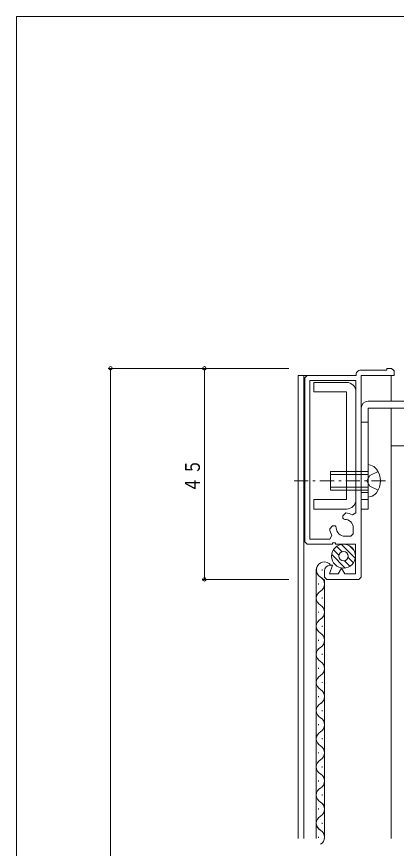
# Model space of a CAD drawing. Units: millimetres on the paper. Extents: x -397 to 397, y -282 to 282.
# Drawn here: x -393.9 to -313, y 101.9 to 279.3 of the extents above; entities that cross this region are included whole.
import ezdxf

# ---------------------------------------------------------------- set-up
doc = ezdxf.new("R2010")
doc.units = ezdxf.units.MM
doc.linetypes.add('USER2', pattern=[3.5, 2.5, -1])
doc.linetypes.add('USER3', pattern=[5.5, 3, -1, 0.5, -1])
for name, color, linetype, lineweight in [('0-1_YKK_ZWAK', 7, 'Continuous', 18), ('0-3_YKK_11', 7, 'Continuous', 18), ('0-4_YKK_12', 2, 'Continuous', 18), ('0-6_YKK_13', 4, 'Continuous', 18), ('0-7_YKK_D', 6, 'Continuous', 18)]:
    doc.layers.add(name, color=color, linetype=linetype, lineweight=lineweight)
doc.styles.add('ＭＳ ゴシック', font='')
doc.styles.get('ＭＳ ゴシック').set_extended_font_data('MS Gothic')

msp = doc.modelspace()

# ---------------------------------------------------------------- linework, layer by layer
at = {"layer": '0-1_YKK_ZWAK'}
for p in [(-393.908, -245.7), (376.092, 279.3)]:
    msp.add_line(p, (-393.908, 279.3), dxfattribs=at)
at = {"layer": '0-3_YKK_11'}
for p, q in [((-315.008, 204.3), (-315.008, 203.9)), ((-314.008, 204.3), (-315.008, 204.3)), ((-313.508, 203.8), (-314.008, 204.3)), ((-332.008, 202.8), (-332.508, 202.3)), ((-332.508, 202.3), (-332.508, 167.3)), ((-321.603, 202.8), (-332.008, 202.8)), ((-315.008, 203.9), (-320.608, 203.9)), ((-320.508, 202.8), (-313.508, 202.8)), ((-320.508, 159.8), (-320.508, 202.8)), ((-313.508, 202.8), (-313.508, 203.8)), ((-331.408, 201.7), (-321.608, 201.7)), ((-331.408, 167.9), (-331.408, 201.7)), ((-321.608, 201.7), (-321.608, 173.475)), ((-323.786, 173.492), (-324.397, 172.881)), ((-324.397, 172.881), (-324.397, 172.316)), ((-324.397, 172.316), (-324.299, 172.217)), ((-324.299, 172.217), (-324.014, 172.1)), ((-321.608, 173.475), (-322.365, 173.046)), ((-326.589, 170.689), (-327.201, 170.077)), ((-326.023, 170.689), (-326.589, 170.689)), ((-325.925, 170.592), (-326.023, 170.689)), ((-325.808, 170.307), (-325.925, 170.592)), ((-322.208, 170.3), (-322.208, 169)), ((-326.754, 168.657), (-327.183, 167.9)), ((-322.708, 168.5), (-324.008, 168.5)), ((-322.208, 169), (-322.708, 168.5)), ((-332.508, 167.3), (-332.008, 166.8)), ((-332.008, 166.8), (-326.608, 166.8)), ((-327.183, 167.9), (-331.408, 167.9)), ((-326.608, 167.1), (-326.008, 167.1)), ((-326.608, 166.8), (-326.608, 167.1)), ((-326.008, 167.1), (-326.008, 166.8)), ((-326.008, 166.8), (-321.708, 166.8)), ((-321.708, 166.8), (-321.708, 160.5)), ((-327.278, 160.5), (-326.623, 162.3)), ((-326.623, 162.3), (-327.108, 162.3)), ((-324.708, 161.7), (-325.401, 160.5)), ((-324.015, 160.5), (-324.708, 161.7)), ((-328.308, 161.1), (-328.308, 159.8)), ((-328.308, 159.8), (-327.808, 159.3)), ((-325.401, 160.5), (-327.278, 160.5)), ((-321.708, 160.5), (-324.015, 160.5)), ((-321.008, 159.3), (-320.508, 159.8)), ((-327.808, 159.3), (-321.008, 159.3))]:
    msp.add_line(p, q, dxfattribs=at)
for centre, radius, start, end in [((-320.608, 202.9), 1, 90, 185.73952), ((-324.008, 170.3), 1.8, 359.99951, 90.19523), ((-324.008, 170.3), 3.2, 59.1069, 86.01735), ((-324.008, 170.3), 1.8, 179.77561, 270), ((-324.008, 170.3), 3.2, 183.99019, 210.89333), ((-327.108, 161.1), 1.2, 90, 180)]:
    msp.add_arc(centre, radius, start, end, dxfattribs=at)
at = {"layer": '0-4_YKK_12'}
for p, q in [((-333.908, 202.8), (-332.008, 202.8)), ((-333.908, 202.8), (-333.908, 148.844)), ((-332.708, 202.8), (-332.708, 148.844)), ((-314.108, 197.3), (-314.108, 202.8)), ((-314.108, 104.038), (-314.108, 195.8)), ((-314.108, 187.8), (-310.906, 187.8)), ((-328.808, 161.204), (-328.808, 161.404)), ((-328.808, 161.204), (-328.808, 161.404)), ((-330.068, 161.286), (-330.068, 148.844)), ((-329.568, 158.204), (-329.568, 158.404)), ((-329.568, 158.204), (-329.568, 158.404)), ((-328.308, 159.3), (-328.308, 148.844)), ((-328.808, 155.204), (-328.808, 155.404)), ((-333.908, 151.094), (-333.908, 104.049)), ((-332.708, 151.129), (-332.708, 104.049)), ((-330.068, 151.094), (-330.068, 104.049)), ((-329.568, 152.204), (-329.568, 152.404)), ((-328.308, 151.094), (-328.308, 104.049)), ((-328.808, 149.204), (-328.808, 149.404)), ((-328.808, 149.204), (-328.808, 149.404)), ((-329.568, 146.204), (-329.568, 146.404)), ((-328.808, 143.204), (-328.808, 143.404)), ((-329.568, 140.204), (-329.568, 140.404)), ((-328.808, 137.204), (-328.808, 137.404)), ((-328.808, 137.204), (-328.808, 137.404)), ((-329.568, 134.204), (-329.568, 134.404)), ((-329.568, 134.204), (-329.568, 134.404)), ((-328.808, 131.204), (-328.808, 131.404)), ((-328.808, 131.204), (-328.808, 131.404)), ((-329.568, 128.204), (-329.568, 128.404)), ((-328.808, 125.204), (-328.808, 125.404)), ((-329.568, 122.204), (-329.568, 122.404)), ((-328.808, 119.204), (-328.808, 119.404)), ((-328.808, 119.204), (-328.808, 119.404)), ((-329.568, 116.204), (-329.568, 116.404)), ((-329.568, 116.204), (-329.568, 116.404)), ((-328.808, 113.204), (-328.808, 113.404)), ((-329.568, 110.204), (-329.568, 110.404)), ((-328.808, 107.204), (-328.808, 107.404)), ((-328.808, 107.204), (-328.808, 107.404)), ((-329.568, 104.204), (-329.568, 104.404)), ((-329.568, 104.204), (-329.568, 104.404)), ((-329.568, 104.204), (-329.568, 104.404))]:
    msp.add_line(p, q, dxfattribs=at)
for centre, radius, start, end in [((-320.608, 180.3), 4.2, 323.11591, 36.88409), ((-328.35, 161.304), 1.718, 34.94375, 240.80063), ((-328.35, 161.304), 1.718, 119.19937, 240.80063), ((-330.026, 158.304), 1.718, 342.4271, 60.80936), ((-330.026, 158.304), 1.718, 299.19064, 60.80936), ((-328.35, 155.304), 1.718, 119.19937, 240.80063), ((-330.026, 152.304), 1.718, 299.19064, 60.80936), ((-328.35, 149.304), 1.718, 119.19937, 240.80063), ((-328.35, 149.304), 1.718, 119.19937, 240.80063), ((-330.026, 152.304), 1.718, 299.19064, 315.21303), ((-330.026, 146.304), 1.718, 299.19064, 60.80936), ((-328.35, 143.304), 1.718, 119.19937, 240.80063), ((-330.026, 140.304), 1.718, 299.19064, 60.80936), ((-330.026, 140.304), 1.718, 299.19064, 60.80936), ((-330.026, 140.304), 1.718, 358.76381, 1.23619), ((-328.35, 137.304), 1.718, 119.19937, 240.80063), ((-328.35, 137.304), 1.718, 119.19937, 240.80063), ((-330.026, 134.304), 1.718, 299.19064, 60.80936), ((-330.026, 134.304), 1.718, 351.07507, 60.80936), ((-330.026, 134.304), 1.718, 299.19064, 315.21303), ((-328.35, 131.304), 1.718, 119.19937, 240.80063), ((-328.35, 131.304), 1.718, 119.19937, 240.80063), ((-330.026, 128.304), 1.718, 299.19064, 60.80936), ((-328.35, 125.304), 1.718, 119.19937, 240.80063), ((-330.026, 122.304), 1.718, 299.19064, 60.80936), ((-328.35, 119.304), 1.718, 119.19937, 240.80063), ((-328.35, 119.304), 1.718, 119.19937, 240.80063), ((-330.026, 116.304), 1.718, 299.19064, 60.80936), ((-330.026, 116.304), 1.718, 351.07507, 60.80936), ((-328.35, 113.304), 1.718, 119.19937, 240.80063), ((-330.026, 110.304), 1.718, 299.19064, 60.80936), ((-330.026, 110.304), 1.718, 351.07507, 60.80936), ((-328.35, 107.304), 1.718, 119.19937, 240.80063), ((-328.35, 107.304), 1.718, 119.19937, 240.80063), ((-328.35, 107.304), 1.718, 188.92493, 240.80063), ((-330.026, 104.304), 1.718, 299.19064, 60.80936), ((-330.026, 104.304), 1.718, 351.07507, 60.80936)]:
    msp.add_arc(centre, radius, start, end, dxfattribs=at)
at = {"layer": '0-6_YKK_13'}
for p, q in [((-330.608, 199.3), (-330.608, 201.3)), ((-330.608, 201.3), (-323.608, 201.3)), ((-330.608, 199.3), (-323.608, 199.3)), ((-323.608, 176.3), (-323.608, 199.3)), ((-321.608, 199.3), (-321.608, 176.3)), ((-310.507, 197.3), (-319.008, 197.3)), ((-320.508, 195.8), (-320.508, 174.3)), ((-310.507, 195.8), (-319.008, 195.8)), ((-319.008, 195.8), (-319.008, 174.3)), ((-319.008, 183.8), (-318.493, 183.662)), ((-319.008, 182.3), (-319.008, 183.8)), ((-327.008, 178.3), (-327.008, 182.3)), ((-327.008, 182.3), (-319.008, 182.3)), ((-327.008, 181.643), (-319.008, 181.643)), ((-319.008, 182.3), (-319.008, 178.3)), ((-327.008, 178.957), (-319.008, 178.957)), ((-319.008, 178.3), (-327.008, 178.3)), ((-319.008, 178.3), (-319.008, 176.8)), ((-330.608, 174.3), (-330.608, 176.3)), ((-330.608, 176.3), (-323.608, 176.3)), ((-320.508, 176.3), (-319.008, 176.3)), ((-319.008, 176.8), (-318.493, 176.938)), ((-323.608, 174.3), (-330.608, 174.3)), ((-320.508, 174.3), (-319.008, 174.3)), ((-321.749, 163.789), (-324.715, 166.756)), ((-325.237, 164.449), (-326.407, 165.619)), ((-324.57, 165.197), (-325.713, 166.34)), ((-322.024, 165.48), (-323.024, 166.48)), ((-323.922, 161.72), (-326.785, 164.583)), ((-322.886, 162.098), (-324.056, 163.268)), ((-322.163, 162.791), (-323.307, 163.934))]:
    msp.add_line(p, q, dxfattribs=at)
at = {"layer": '0-6_YKK_13', "linetype": 'USER2'}
for p, q in [((-320.508, 192.8), (-319.008, 192.8)), ((-318.658, 181.45), (-319.269, 180.3)), ((-316.915, 182.3), (-318.658, 181.45)), ((-318.658, 179.15), (-319.269, 180.3)), ((-316.915, 178.3), (-318.658, 179.15)), ((-320.508, 177.8), (-319.008, 177.8))]:
    msp.add_line(p, q, dxfattribs=at)
at = {"layer": '0-6_YKK_13', "linetype": 'USER3'}
msp.add_line((-334.787, 180.3), (-315.163, 180.3), dxfattribs=at)
at = {"layer": '0-6_YKK_13'}
for radius in [2.55, 1]:
    msp.add_circle((-324.258, 164.247), radius, dxfattribs=at)
for centre, radius, start, end in [((-323.608, 199.3), 2, 0, 90), ((-319.008, 195.8), 1.5, 90, 180), ((-319.088, 181.44), 2.3, 36.88409, 75), ((-319.088, 179.16), 2.3, 285, 323.11591), ((-323.608, 176.3), 2, 270, 0)]:
    msp.add_arc(centre, radius, start, end, dxfattribs=at)
at = {"layer": '0-7_YKK_D'}
for p, q in [((-335.908, 204.3), (-374.408, 204.3)), ((-373.908, -215.7), (-373.908, 204.3)), ((-353.908, 204.3), (-353.908, 159.3)), ((-335.908, 159.3), (-354.408, 159.3))]:
    msp.add_line(p, q, dxfattribs=at)
for centre, start, end in [((-373.908, 204.3), 0, 180), ((-373.908, 204.3), 180, 0), ((-353.908, 204.3), 0, 180), ((-353.908, 204.3), 180, 0), ((-353.908, 159.3), 0, 180), ((-353.908, 159.3), 180, 0)]:
    msp.add_arc(centre, 0.375, start, end, dxfattribs=at)

# ---------------------------------------------------------------- texts
at = {"layer": '0-7_YKK_D', "color": 7, "insert": (-354.808, 177.818), "char_height": 3.189, "attachment_point": 7, "rotation": 90, "style": 'ＭＳ ゴシック'}
msp.add_mtext('\\T1.17;\\W0.75;４５', dxfattribs=at)

doc.saveas('drawing.dxf')
